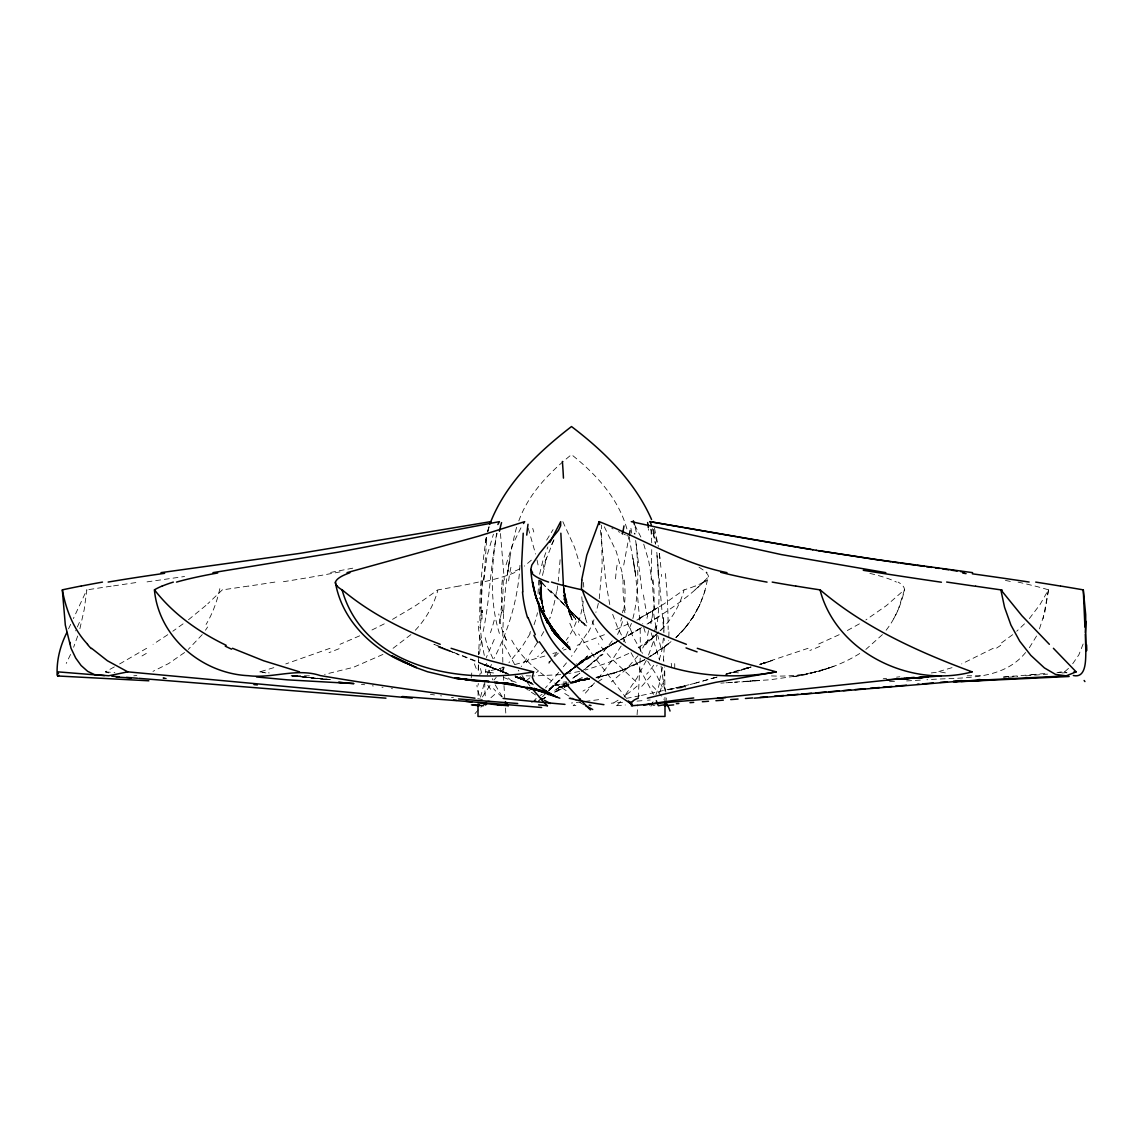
<?xml version="1.0" encoding="UTF-8"?>
<svg xmlns="http://www.w3.org/2000/svg" width="1143" height="1143" viewBox="0 0 1143 1143"><rect width="100%" height="100%" fill="white"/><g stroke="black" fill="none" stroke-linecap="round" stroke-linejoin="round"><path stroke-width="0.75" stroke-dasharray="5 3.75" d="M478.074 695.515L478.103 686.8M664.955 697.201L664.826 701.488M479.66 635.479L478.546 654.139M500.277 526.68L500.305 524.994M478.26 670.512L478.474 656.396M478.503 654.625L478.56 651.096M651.739 549.583L651.196 580.072M640.237 658.054L638.251 698.002M640.366 650.996L640.18 628.093M664.254 647.167L663.426 661.025M478.274 669.741L478.76 660.383M483.903 580.072L486.818 537.053M560.099 559.713L558.27 581.244M663.411 638.08L662.04 649.61L659.282 659.882M478.145 685.143L478.274 683.471M637.08 714.775L637.78 704.702M541.725 580.815L541.153 598.561L544.211 612.034M652.253 612.748L652.439 610.462M481.875 612.748L482.075 610.462M541.482 582.287L540.868 592.874L543.411 609.29L540.868 592.874L540.896 581.244L541.153 598.561L543.411 609.29M483.546 580.072L487.132 555.369L493.433 534.195M519.951 565.299C518.279 597.96 508.921 629.579 493.976 658.554M1029.357 618.577L1039.944 604.661L1048.517 589.731L1044.888 611.991L1038.53 631.736M538.739 580.072L538.024 594.146M479.417 654.025L481.703 639.237M541.653 582.216L541.211 598.132L542.039 603.647L541.182 582.13L541.211 598.132L543.225 608.476M542.482 575.472L546.525 557.884L544.597 563.17L553.912 539.867M651.639 618.749L650.838 624.364M1048.517 589.731L1043.145 618.72M557.698 585.916L556.855 591.788M623.735 565.042L629.021 536.553M662.583 667.255L659.154 682.485M599.246 598.746L602.161 565.299L601.418 525.166M622.564 612.748L622.949 610.462M501.734 612.748L502.134 610.462M539.61 574.215L542.854 560.799L547.883 546.911M483.132 631.493C490.161 599.075 490.076 565.599 497.105 533.209M496.648 533.209C491.519 566.242 489.347 601.118 499.405 633.451M656.039 630.365C660.625 604.633 659.211 578.229 656.639 552.369M486.289 537.296C480.689 576.744 475.617 618.077 484.789 657.425M486.361 538.01L484.903 544.554L487.361 533.181M488.547 528.195L487.704 531.381M500.52 618.792L499.162 624.549M487.818 531.809L489.575 524.994M480.474 697.173L484.103 683.943M598.332 603.404L597.803 605.69A110.371 109.199 55.2 0 1 595.874 612.391M621.349 618.577L620.735 621.078M506.049 564.856L512.407 545.111L521.194 527.323M487.647 531.538L489.261 525.851M632.865 618.577C639.423 593.131 638.337 566.414 635.879 540.468M79.896 628.721L84.196 609.676L86.868 589.731L73.381 618.577M516.579 527.28C504.863 571.486 501.863 617.749 502.849 663.354M479.831 674.799L480.331 672.998M1083.135 643.995L1078.863 654.81L1072.063 664.683M653.167 642.109L648.224 655.996M631.45 623.406L623.578 641.709M77.695 636.008L73.623 647.238M578.401 622.421L579.615 618.606A107.442 107.128 -27.1 0 0 581.144 612.748L581.687 610.462A95.612 95.455 11.4 0 0 583.23 601.204M534.038 624.735L535.853 619.206A106.87 92.954 -82.3 0 0 537.481 612.734M704.96 590.402C699.802 608.447 689.729 624.921 675.827 637.565L685.371 627.607L693.301 616.649L699.902 604.304L699.173 606.276L704.531 592.503L708.131 577.029C691.086 596.074 668.669 610.191 647.309 624.064M487.275 674.87L491.433 664.454M550.154 617.591L549.654 618.906M494.276 639.394L486.261 657.611M504.72 672.641L483.303 664.554L484.489 661.654M518.822 520.851C528.595 493.662 549.426 472.402 571.5 454.6C596.275 474.345 619.235 499.148 627.336 530.566M70.552 654.439L66.237 663.426M646.266 660.497L636.922 678.113L625.121 695.287M68.551 628.836L70.88 623.849M645.066 643.652L640.837 651.481M656.639 666.169L657.125 665.14M886.096 630.25C895.326 618.449 901.398 604.347 904.47 589.731A239.787 33.947 1.7 0 0 903.041 586.059A205.34 28.975 1.9 0 0 898.127 582.101M551.598 544.525L553.884 539.939M1036.558 636.008L1028.986 648.338M546.654 540.096L553.055 529.638M659.568 692.658L663.926 680.485L664.554 666.926M530.209 633.593L522.28 646.381L508.892 662.769M482.417 696.944L491.047 683.785M543.782 631.608L540.01 638.265M692.272 618.492L699.902 604.304M893.755 618.72L898.212 609.676L904.47 589.731L886.411 605.59L865.865 619.92M586.759 633.808L571.5 656.368M621.163 646.038L610.762 662.14L597.832 678.942M537.11 642.98L528.838 655.539M207.612 627.021L205.454 630.25M612.205 640.866L601.189 654.653L584.016 669.955M526.552 658.868L521.251 666.569M638.037 655.682L626.435 669.069L611.419 681.871M693.301 616.649L684.028 629.264L685.371 627.607L676.313 637.265M650.753 675.984L641.28 686.929M567.214 643.023L568.114 641.823M202.254 634.608L188.252 649.424M566.457 662.854L562.599 667.669M494.047 679.985L496.191 677.399M558.684 672.413L545.468 687.915M594.517 682.885L584.144 694.487M660.94 630.25C671.984 619.006 680.056 604.933 684.143 589.731L664.283 603.718L636.78 620.22M500.734 672.07L504.363 667.926M562.427 648.767L563.428 647.652M536.167 698.416L533.51 701.359M653.11 701.859L649.395 705.702L654.853 705.288M1025.585 652.51C1001.982 681.871 960.063 676.999 926.93 679.771M882.439 634.608L865.851 649.424M415.309 630.25C426.082 618.892 433.983 604.847 438.012 589.731L415.695 605.59L391.592 619.92M580.558 698.287L578.129 700.788M222.456 589.731L207.797 603.761M1024.499 623.849L1016.741 631.222M558.356 653.124L554.112 657.296M541.653 697.873L536.624 702.659L539.639 700.902M548.969 690.529L564.813 674.627M542.454 696.744L547.411 691.829M548.654 690.601L564.771 674.641M574.429 704.488L573.186 705.702L575.872 705.402M550.083 689.543L562.685 677.47M658.825 631.865L645.109 644.809L657.954 633.193M660.082 630.693L663.826 627.164M1068.519 668.384L1064.576 671.855L1058.689 672.355M531.352 560.17L524.308 566.142M410.937 634.608L391.578 649.424M548.897 690.029L562.713 677.27M549.34 689.786L562.427 677.87M695.073 589.817L706.66 579.272M548.654 662.283L549.754 661.311M656.425 634.608L636.108 649.424M205.869 605.476L188.266 619.92M567.671 673.113L576.972 665.083M578.301 663.926L587.602 655.896L567.128 673.598L573.829 668.141M549.069 689.072L563.213 676.956M650.067 656.596L671.327 641.523M588.045 666.726L602.947 654.182L581.416 671.727M671.012 641.637L664.383 647.081L670.812 641.88M536.438 672.57L538.667 670.77M575.158 667.041L587.216 657.211L575.386 666.683L585.687 659.611L575.729 666.612M576.029 676.127L579.915 673.098L571.5 679.199L580.058 672.827M1012.641 634.694L999.553 644.309M566.185 674.056L574.072 667.741L563.656 674.784M184.594 652.51L168.635 663.554L152.976 671.37M529.823 677.856L525.494 681.271M567.571 672.97L577.229 665.412M578.615 664.34L586.902 657.854L576.258 666.055M574.929 667.083L565.614 674.27L573.986 667.941M575.372 666.898L586.53 658.468L575.758 666.469M564.985 674.456L574.415 667.469M183.08 623.849L172.822 631.222M566.399 673.427L577.672 665.212L566.499 672.884M579.087 664.183L586.13 659.054L575.958 666.326M574.515 667.355L564.342 674.627L574.3 667.626M556.427 689.458L566.228 682.785M167.778 634.694L153.062 644.309M579.244 664.354L599.218 651.867L578.029 663.683L617.491 641.152L576.058 664.054M566.256 682.814L553.012 691.458M653.396 654.396L666.34 645.781M641.466 627.664L620.72 639.666M647.009 624.149L661.497 614.92M647.61 657.982L657.082 652.01L650.081 656.411M620.635 639.694L641.523 627.678M859.75 653.482C832.861 670.355 800.686 677.742 769.096 675.784M146.633 648.295L118.372 664.683M636.894 620.135L661.34 605.59M993.224 648.295L961.634 663.926M859.393 623.849L846.063 631.222M620.62 639.923L638.308 629.679M541.153 700.03L548.697 695.658M554.726 692.144L560.77 688.643L554.698 692.087M651.424 611.562L636.137 619.92M619.149 640.537L614.734 643.038L619.22 640.509M596.989 653.253L617.091 641.866L595.446 653.782L616.206 642.48M541.039 699.816L548.626 695.53M568.857 684.871L555.098 692.372M114.314 666.926L105.342 671.855L108.642 672.898M568.785 684.7L562.756 687.943L568.843 685.1M644.866 659.582L623.121 670.098L597.175 677.556M541.11 699.873L548.883 695.701M382.919 654.439L353.344 667.341L324.583 674.399M519.722 568.957L511.478 572.643M384.262 623.849L369.518 631.222M620.635 670.798L644.781 659.597M628.779 653.482L607.647 662.869L585.287 670.055M632.893 665.755L644.466 659.911M839.205 634.694L817.988 644.309M628.336 623.849L612.491 631.222M636.522 663.797L623.121 670.098L624.992 669.241L610.091 674.484L624.992 669.241M359.674 635.822L339.985 644.309M604.447 634.694L577.201 645.309M568.628 684.5L560.899 687.729L568.657 684.786M574.815 681.928L582.544 678.713L574.929 682.271L579.944 680.699L570.557 683.871M747.622 667.655L724.291 674.427M330.027 648.295L285.779 663.926M808.072 648.295L759.452 664.469L769.196 661.568M829.318 667.912L835.676 665.526M574.858 682.442L581.058 680.085L574.458 682.385M952.033 667.655L936.003 672.355M587.145 678.185L570.214 683.757M567.857 684.686L559.599 687.557L569 684.386M818.717 671.355L830.018 667.512L805.043 674.77L791.913 676.97L817.174 671.627L806.701 674.327M563.542 650.053L566.199 649.153M822.831 669.998L819.845 670.984L830.99 667.326M570.457 682.642L578.758 681.214L573.172 682.314L587.545 677.713M715.675 677.37L696.158 682.971M552.869 653.539L555.541 652.682M738.592 670.841L750.937 667.055M741.293 670.055L751.137 666.998M759.352 664.454L774.511 659.94M568.271 684.271L558.255 687.329L568.514 684.271M742.593 669.641L750.722 667.155M273.834 667.655L259.761 671.855L265.905 672.898M750.48 667.212L743.864 669.226L750.294 667.283M544.84 656.039L515.264 664.454M750.022 667.326L745.107 668.798L749.879 667.369M716.461 677.213L692.044 684.014M726.134 674.327L734.192 671.927L725.705 674.441M761.167 663.926L766.539 662.354M763.853 663.14L769.296 661.554L759.566 664.34M713.832 677.956L717.175 676.999M600.104 677.027L596.775 677.628L614.02 673.041L595.56 677.942M725.691 674.456L739.964 670.455M695.001 683.271L687.172 685.214M504.477 667.255L485.589 671.855L491.333 673.541M589.502 678.956L572.343 681.528L586.073 679.814L574.443 681.471M596.346 677.27L603.175 675.584M689.015 684.757L641.223 695.501M684.671 685.814L680.228 686.886M676.342 687.815L678.299 687.343M674.37 688.272L666.983 689.972L685.543 687.086M573.172 682.314L589.188 678.699L574.729 681.714M579.572 671.427L568.814 673.498M596.546 677.513L601.775 676.356L596.96 677.385M588.931 679.099L573.343 681.171M352.744 568.185L329.57 572.643M639.809 695.787L627.221 698.187M571.514 682.4L589.345 678.885L579.115 680.428M588.902 679.199L581.816 680.342L588.459 679.142M589.345 678.885L571.371 682.142L587.788 679.385L574.458 681.414M802.972 675.113L769.568 679.842L749.722 681.028M581.816 680.342L588.302 679.228M568.8 682.928L552.198 685.771L567.928 683.171M931.259 672.941L938.36 672.055M896.555 677.17L899.855 676.785M883.239 678.742L886.597 678.342M136.86 675.499L133.774 675.813M560.742 674.613L533.781 675.984M685.814 686.629L677.642 687.5L685.929 686.643M563.17 682.157L566.557 681.828M741.85 681.885L758.18 680.428L728.92 682.514M1003.54 677.07L1013.955 676.185M1034.672 674.427L1001.797 677.227M1031.229 674.713L1046.702 673.384M1056.975 672.498L1062.118 672.055M616.448 705.702L625.335 704.988M1008.269 677.27L1017.684 676.513M1025.871 675.87L1047.602 674.127M1061.976 672.984L1070.191 672.327M980.437 675.727L967.149 675.784M745.95 681.514L762.381 680.371M720.847 683.128L724.219 682.9M725.905 682.785L737.392 682.157M906.599 680.928L921.844 680.042M729.177 682.485L732.663 682.328M309.424 675.813L292.922 675.784M889.525 681.699L894.74 681.514M531.066 675.942L525.666 675.784M163.149 678.299L166.392 678.499M166.049 678.156L162.877 677.928L166.364 678.17M291.865 675.813L297.137 676.227L292.094 675.799M105.342 671.855L114.886 672.655M292.537 675.842L308.267 677.199M330.627 679.628L294.408 675.899M329.198 679.514L311.61 677.956L328.355 680.014M291.008 675.87L329.313 679.528L291.922 675.599L312.139 677.928L293.665 675.784M259.761 671.855L269.262 672.941M493.519 672.956L485.589 671.855M361.402 684.314L364.688 684.757M738.392 672.898L731.106 671.855M372.304 685.814L373.39 685.971M440.569 695.787L441.584 695.93M434.483 694.93L430.425 694.344M381.948 687.2L383.019 687.343M451.499 697.344L453.428 697.63M391.449 688.586L392.492 688.743M945.375 672.898L940.06 671.855M503.406 677.37L517.608 682.971M507.692 673.413L483.018 664.512L433.926 644.252L459.129 654.925L437.412 645.824M507.821 673.67L459.6 654.525M483.303 664.554L506.178 673.056M515.736 676.956L530.781 682.6M508.021 673.899L483.603 664.54L508.306 674.099L483.989 664.497L505.377 672.984M515.907 677.07L531.724 683.214M515.064 676.685L531.481 683.1M516.507 677.313L530.852 683.071M532.209 683.6L515.693 676.885L531.595 683.557M484.475 664.426L509.092 674.47M516.093 676.956L531.781 683.585M516.222 677.07L530.781 683.328M531.009 683.357L515.222 676.442L531.595 683.771M626.878 535.51L628.336 536.167M623.978 534.21L625.421 534.867M531.838 683.785L515.964 676.57L531.409 683.728M621.135 532.895L622.549 533.552M515.164 675.927L531.109 683.457M618.363 531.595L619.749 532.252M1066.705 672.898L1064.576 671.855M515.107 675.913L533.481 684.786M699.002 567.157L707.146 572.643M611.834 528.337L613.091 528.98M532.138 683.385L518.579 675.97L531.138 682.914M566.128 690.572C544.625 676.613 521.822 661.14 510.292 637.38M529.038 689.972L529.809 690.586M570.057 610.833L587.116 626.407L569 609.776L550.697 590.831L571.586 611.862L552.298 593.66L539.453 580.173M512.05 681.428L507.621 677.285M635.837 681.485L612.048 659.111L598.375 643.723M569 609.776L585.045 625.464L567.385 607.519L575.801 619.392L564.742 602.09L574.2 617.834L564.228 600.475L572.686 616.177L563.799 598.761L570.114 612.677L563.256 595.16L572.3 620.006L566.428 602.861L563.528 587.916L571.5 619.449M541.668 582.616L552.298 593.66M539.782 580.458L543.382 584.359L539.882 580.53M502.906 672.327L498.091 666.44M530.081 686.157L522.022 675.527M626.55 698.459L593.874 656.511L578.644 633.994M490.647 689.272L487.347 684.657M518.279 670.127L518.893 671.027M647.738 661.197L656.796 675.57L662.254 687.014M641.823 652.267L642.495 653.296M495.248 684.843L502.991 698.23M641.152 651.224L631.365 633.479M514.721 664.654L502.777 642.18M604.333 526.809L616.306 551.555L622.606 574.229M631.036 652.667L653.51 694.33M634.736 524.994L640.852 537.053M492.976 658.668L487.518 646.695L484.518 635.008M625.421 642.809L617.477 627.193L611.962 612.419M562.842 521.651L574.5 547.168L581.458 569.685M492.276 678.628L492.847 679.871M490.647 674.841L486.475 663.311M543.011 607.333L544.897 612.319M643.723 544.182L648.667 560.799L651.896 580.072M653.425 529.309L657.839 545.34M586.931 622.721L585.616 618.677M481.732 673.298L479.817 666.355M628.636 626.464L626.964 621.049M651.181 632.908L659.497 660.025M528.266 528.38L535.596 554.055M629.15 537.139L635.651 575.2L639.823 621.092M543.254 607.99L541.425 601.347L540.067 586.931M660.883 647.652L657.768 635.365M654.453 528.195L658.339 546.511M646.924 617.649L647.095 618.377M653.21 533.209L655.51 544.139L653.453 533.209M609.776 604.547L605.904 582.401L600.104 527.394M661.025 666.026L664.84 691.501M583.473 610.462L584.002 612.748M541.153 598.561L543.454 608.662M537.039 560.041L538.296 566.099M542.768 606.976L543.854 611.976M634.265 533.209L634.451 534.11M624.435 610.462L624.907 612.748M541.868 603.79L539.567 592.388L541.768 604.004M656.053 627.564L654.582 619.435A106.613 35.176 86 0 1 653.582 612.762L653.267 610.462M635.651 540.468L642.08 591.788M663.626 659.925L663.869 661.354M563.428 584.644L566.428 602.861L570.528 616.92A124.558 123.173 57.1 0 1 564.399 591.76M634.908 533.209L635.051 534.11M659.297 553.655L660.911 567.371M564.213 591.788L563.57 587.102M563.67 586.416L565.414 598.746M656.811 552.369L663.926 632.736M541.211 598.132L540.582 593.117L542.482 608.247M503.32 610.462L503.62 612.748M659.354 553.383L660.197 560.456M650.967 529.409L651.739 542.868M661.497 574.386L661.654 576.515M505.449 708.06L506.035 716.447M504.006 685.614L504.749 698.002M500.463 533.552L504.334 580.072M503.02 666.74L503.677 680.299M664.183 638.451L664.24 640.566M663.583 617.32L663.997 632.25M482.503 610.462L482.56 612.748M663.612 618.892L663.697 625.05M664.74 670.955L664.912 690.958M542.139 694.315A117.543 12.016 -32.9 0 1 540.067 695.573M622.406 621.621A70.537 66.623 66.5 0 1 617.277 635.037M621.849 617.377A107.456 96.612 81 0 1 621.563 618.649M624.192 579.987A95.612 84.01 83.1 0 1 623.678 610.633M622.063 574.329A104.042 94.398 83.8 0 1 622.935 580.144M593.96 619.806A106.056 105.313 26.9 0 1 587.316 634.122M475.002 713.661A120.787 19.288 -32.2 0 1 486.104 702.116M490.933 697.716A120.787 19.288 -32.2 0 1 496.605 692.829M545.054 650.224A127.416 33.561 -43.7 0 1 537.596 656.725M576.243 621.692A70.509 66.58 -54.2 0 1 566.128 640.337M583.459 582.416A95.612 95.455 11.4 0 1 583.744 587.116M556.455 591.731A124.273 115.6 -77.3 0 1 549.969 617.52M528.723 659.082A200.054 33.99 -58.5 0 1 526.323 662.597M548.911 663.397A182.823 13.073 -53.9 0 1 557.541 651.239M530.538 631.536A67.394 55.321 -79.8 0 1 529.695 633.251M539.553 580.144A95.612 85.039 -82.8 0 1 539.267 598.789M543.154 564.613A108.414 94.726 -84.2 0 1 544.597 572.729M533.795 532.024A102.356 28.789 66.1 0 1 532.724 528.366M479.417 695.344A119.386 62.579 -11.4 0 1 476.945 685.343M471.23 677.956A128.345 54.778 -37.5 0 1 472.388 669.741M494.219 620.22A68.851 25.303 -80.1 0 1 490.461 632.679M501.391 612.605A107.285 57.822 -85.4 0 1 500.191 618.606M503.191 580.287A95.612 55.135 -86 0 1 500.963 610.033M501.62 588.559A128.888 2.357 -78.9 0 1 501.934 586.973M485.275 695.816A182.637 129.073 -33.5 0 1 484.832 681.442M485.432 672.527A182.637 129.073 -33.5 0 1 485.832 669.169M601.932 679.113A120.386 41.191 -27.3 0 1 598.218 681.614M592.56 685.271A120.386 41.191 -27.3 0 1 582.959 691.115M571.071 697.744A120.386 41.191 -27.3 0 1 569.057 698.816M648.024 639.551A77.995 60.593 69.6 0 1 645.924 644.352M655.51 626.721A69.166 50.864 75.6 0 1 650.667 642.08M652.61 612.891A107.328 63.765 85.2 0 1 651.981 618.92M653.096 579.83A95.612 53.307 86 0 1 653.696 610.948M630.922 528.295A113.7 71.152 90 0 1 631.908 534.324M502.12 697.03A119.158 64.837 6.3 0 1 493.519 688.672M476.217 668.498A124.015 75.809 -35.1 0 1 474.016 662.511M481.217 618.392A72.195 2.757 -83 0 1 479.917 627.95M481.274 610.776A105.342 8.358 -86 0 1 480.703 617.163M482.446 581.13A95.612 12.602 -86.7 0 1 480.732 608.362M543.082 699.487A117.9 51.435 21.9 0 1 525.623 688.272M480.46 639.78A73.966 36.176 -82.2 0 1 477.988 621.349M482.075 618.977A105.442 41.348 -85.6 0 1 481.846 613.177M481.074 611.362A95.612 32.818 -86.5 0 1 482.217 579.615M506.278 640.137A139.789 117.672 -65.7 0 1 503.363 631.479M584.116 704.874A117.258 33.004 31.2 0 1 563.842 692.901M506.349 640.18A80.039 67.951 -75.1 0 1 498.791 613.948M502.306 610.762A95.612 70.709 -85.1 0 1 502.349 579.915M508.635 580.858A110.271 85.982 -85.8 0 1 511.092 566.499M576.058 635.537A105.742 103.299 60.6 0 1 568.671 620.563M664.755 687.457A117.658 55.15 19.1 0 1 665.84 692.115M666.283 698.002A117.658 55.15 19.1 0 1 665.898 702.102M632.008 632.951A67.423 44.734 82.3 0 1 629.35 626.021M625.364 610.205A95.612 72.18 85 0 1 623.121 580.201M615.548 578.844A110.128 78.624 86.2 0 1 617.491 562.542M635.108 527.08A113.7 96.612 -90 0 1 636.394 532.595M647.638 617.077A124.258 57.036 84.8 0 1 643.023 591.517M645.195 632.265A103.384 40.962 83.3 0 1 642.68 623.649M637.108 686.057A118.558 59.736 -14.9 0 1 623.435 696.687M618.092 700.188A118.558 59.736 -14.9 0 1 612.491 703.559M625.435 695.401A166.092 118.915 -25.9 0 1 624.064 697.173M620.492 701.559A166.092 118.915 -25.9 0 1 616.763 705.86M653.71 665.169A128.73 86.096 5.1 0 1 646.609 674.141M668.969 631.879A68.309 21.403 81.1 0 1 668.498 640.766M665.412 573.529A98.384 15.273 86 0 1 668.155 629.55M657.854 570.2A112.157 26.703 88 0 1 658.354 576.486M650.91 529.166A113.7 104.213 90 0 1 651.967 533.595M648.51 630.593A139.503 97.484 72 0 1 646.967 638.065M652.339 685.743A120.486 33.904 29.5 0 1 663.654 699.173M602.604 639.98A71.466 58.965 66.9 0 1 592.16 620.778M585.745 618.649A107.371 103.07 76 0 1 584.13 612.719M583.773 610.391A95.612 92.94 75.9 0 1 581.601 594.131M659.625 682.585A175.693 137.146 10.5 0 1 655.996 694.601M652.767 702.431A175.693 137.146 10.5 0 1 650.924 706.274M674.699 663.626A114.771 43.691 53.5 0 1 674.527 670.57M671.227 663.269A101.227 21.96 64.9 0 1 671.698 667.741M656.711 628.993A67.066 16.473 84.2 0 1 656.311 627.05M654.596 609.705A95.612 34.89 86.5 0 1 652.51 580.458M648.424 528.909A103.256 80.839 -52.4 0 1 648.538 530.209M652.396 528.609A113.7 113.4 -89.9 0 1 653.582 533.124M656.353 635.451A166.678 81.067 67.6 0 1 656.639 641.752M650.21 700.002A362.345 12.059 -3.8 0 1 647.481 700.23M641.98 700.702A362.345 12.059 -3.8 0 1 628.136 701.845M622.549 702.302A362.345 12.059 -3.8 0 1 611.305 703.202M1005.426 580.444A189.495 19.102 5.8 0 1 1013.527 582.073M1018.056 582.101A205.34 22.56 5.4 0 1 1034.644 586.045M1034.986 586.045A239.787 26.718 5.3 0 1 1047.988 589.702M477.76 698.644A362.345 25.546 1.4 0 1 482.346 699.53M487.847 700.702A362.345 25.546 1.4 0 1 491.533 701.573M514.907 572.472A189.495 21.36 -5.1 0 1 482.617 582.116M478.446 582.087A205.34 21.96 -5.6 0 1 459.1 586.088M458.8 586.073A239.787 25.203 -5.7 0 1 438.626 589.759M340.085 571.886A189.495 11.173 -7.5 0 1 280.564 582.144M274.863 582.087A205.34 10.13 -7.8 0 1 248.431 586.13M248.145 586.102A239.787 11.23 -7.9 0 1 222.828 589.817M219.827 588.659A92.397 61.722 -86.3 0 1 206.069 624.449M147.033 581.887A189.495 1.572 -8.2 0 1 184.566 576.501M113.571 585.888A205.34 4.029 -8.3 0 1 138.932 582.13M88.911 589.559A239.787 5.315 -8.2 0 1 112.557 585.973M536.081 700.145A362.345 26.832 -0.6 0 1 529.709 702.888M706.045 572.7A189.495 26.646 -1.5 0 1 704.831 582.101M703.374 582.087A205.34 28.761 -2.1 0 1 695.244 586.059M695.101 586.059A239.787 33.39 -2.3 0 1 684.543 589.731M608.133 698.33A362.345 21.96 -2.5 0 1 606.29 698.602M598.675 699.659A362.345 21.96 -2.5 0 1 571.457 703.016M869.88 573.4A189.495 25.832 2.5 0 1 896.441 582.087M819.831 646.409A425.968 305.638 8.7 0 1 809.887 650.467M1000.739 645.309A425.968 249.874 31.8 0 1 994.51 649.424M339.114 648.681A425.968 210.383 -37.6 0 1 328.998 652.653M146.318 653.396A425.968 81.182 -45.5 0 1 139.946 657.154M79.396 622.392A183.566 9.515 -69.1 0 1 75.638 630.879M509.978 558.013L507.349 575.2L509.978 558.013M582.344 677.385L574.843 681.542L582.344 677.385M765.353 662.683L760.481 664.169L765.353 662.683M766.381 662.411L759.952 664.354L766.381 662.411M749.608 667.383L746.322 668.355L749.565 667.398M568.4 609.119L563.299 591.488L568.4 609.119M635.679 575.2L633.022 558.013L635.651 575.2"/><path stroke-width="1.5" d="M1084.936 627.164L1083.278 589.731L1085.693 614.705L1085.85 650.924C1085.579 659.325 1086.593 678.556 1073.32 675.513M478.031 704.245L477.988 716.447L665.012 716.447L664.983 704.031M1085.85 621.278L1085.278 632.636M57.15 674.584C56.55 660.082 60.25 645.509 66.937 632.408M664.626 704.502L664.512 705.702L673.684 704.888M523.223 533.209L521.679 563.442L522.851 591.788M581.644 580.072L586.788 555.184L599.146 521.651C641.88 538.196 681.399 563.599 726.991 572.643M538.553 602.361C541.711 654.267 597.017 679.956 632.479 704.888M471.43 704.888L478.903 705.702L479.06 704.659M630.093 530.552L629.307 535.038M478.903 705.702L479.203 704.659M489.704 524.437C505.006 483.846 537.81 452.471 571.5 426.553C604.19 451.356 634.851 481.446 651.553 519.536M490.104 523.308L490.661 521.651L299.952 553.369L160.992 572.643M549.854 542.396L560.67 521.651L560.641 525.751L558.513 530.281L539.639 553.369L531.781 565.128L530.809 569.485C532.267 592.203 540.353 614.563 555.141 632.036C542.911 617.934 535.553 600.275 532.567 581.944L536.153 598.103L535.667 595.974L541.239 610.705M451.099 648.295L490.333 660.754L533.552 671.855L532.324 677.37L534.295 682.085L540.482 687.5L550.483 693.615M497.877 524.48L499.42 521.651L338.285 552.169L212.955 572.643M523.494 523.523L524.68 521.651L478.66 536.167L347.043 572.643M59.007 675.356L57.75 675.984L57.193 675.227M1053.403 648.295L1076.135 671.855L1066.205 675.856L1055.532 674.399L1044.402 667.912L1030.829 655.382L1019.785 641.28L1010.941 625.107L1004.568 607.319L1000.811 589.731L1021.999 615.834L1049.36 644.309M412.223 698.187L127.787 671.855L108.699 675.784L94.54 674.627L87.697 671.37L81.11 665.526L75.709 658.054L71.052 648.338L65.322 625.107L62.308 589.731C65.894 609.662 73.552 629.407 87.64 644.309M647.381 698.187L665.726 693.758M666.34 693.615L715.575 682.371L776.268 671.855L735.663 660.754L697.273 648.295M972.093 671.855C911.071 688.472 836.176 652.796 819.988 589.731C864.222 627.478 918 651.796 972.093 671.855L969.835 672.055M454.728 678.199L470.845 680.056L454.728 678.199L427.525 671.755L415.109 667.255L391.792 655.853L416.423 667.541L403.279 661.94L404.479 662.483C370.918 648.152 341.9 619.677 335.442 582.659M474.974 698.187C423.31 691.701 371.732 684.343 320.397 675.599C296.637 667.655 272.591 678.728 248.302 675.684C201.94 673.584 158.706 637.165 154.391 589.731C173.093 614.02 198.768 632.05 226.171 645.309M776.268 671.855C705.431 685.271 608.033 666.526 582.244 589.731C613.72 613.405 649.653 630.45 686.371 644.309M663.64 704.888L658.311 705.702L656.311 700.716M533.552 671.855C463.329 684.971 364.403 669.298 342.028 589.731C370.889 613.991 405.136 630.965 440.212 644.309M717.533 698.187L902.127 678.542M911.2 677.656L914.229 677.37M896.112 679.128L904.713 678.285M839.091 690.958L828.961 691.801M843.434 690.586L850.663 689.972M892.097 686.429L883.11 687.2M895.698 686.129L906.442 685.214M855.007 689.6L865.108 688.743M870.509 688.272L879.524 687.5M917.186 684.314L918.972 684.157M922.544 683.857L933.231 682.971M940.346 682.371L947.433 681.785M958.034 680.899L961.563 680.599M826.06 692.044L815.916 692.901M801.786 694.058L811.573 693.258M926.544 677.199L900.213 678.971L928.259 676.913L902.799 678.913M928.259 676.913L913.328 678.113L941.118 675.87M977.636 679.714L980.08 679.528M1073.806 672.041L1076.135 671.855M787.284 695.215L798.157 694.344M965.421 680.699L754.237 698.187M774.597 696.216L783.655 695.501M745.407 698.473L752.737 697.916M760.038 697.344L767.324 696.787M676.37 703.674L678.842 703.488M689.986 702.659L693.701 702.374M702.359 701.731L708.531 701.259M715.932 700.702L723.333 700.145M730.706 699.587L738.064 699.03M900.213 678.971L915.486 677.928L887.211 679.742M1069.148 676.499L955.091 681.885M961.12 681.514L991.01 679.828L953.048 681.514L1065.133 675.956M148.861 680.799L57.75 675.984M346.029 682.957L338.514 682.328L353.944 683.585L287.307 679.842L256.518 676.97M470.845 680.356L455.714 677.913L471.53 680.428L488.99 681.442L454.828 678.185M116.129 676.985L131.145 678.013M505.392 701.773L508.235 705.702L497.391 704.888M385.948 698.187L138.817 678.342M473.145 704.888L483.489 705.702M104.413 675.599L57.721 671.855M111.771 676.185L119.143 676.785M126.516 677.37L137.574 678.256M471.53 680.428L512.921 683.957L494.376 682.442L514.764 684.671L496.548 682.385L546.225 691.201M254.017 684.614L257.346 684.914M547.483 705.702L538.61 704.888M972.622 572.643L880.71 560.17M924.573 566.399L917.157 565.371M915.3 565.128L900.384 563.07M931.945 567.414L926.416 566.657M898.512 562.813L892.912 562.027M939.246 568.442L935.603 567.928M891.04 561.77L818.431 550.655M942.861 568.957L948.861 569.828M879.839 560.17L816.202 550.34M951.233 570.171L957.134 571.057M960.634 571.586L964.106 572.114M885.811 572.643L781.183 554.555L631.279 521.651M649.724 521.651L810.93 549.412M812.444 549.726L816.559 550.34M812.802 549.726L797.414 547.211M590.988 705.502L589.145 705.188M795.528 546.883L763.495 541.396M735.806 536.61L710.703 532.252M737.064 536.824L762.238 541.182M683.357 527.466L652.667 522.08M684.586 527.68L709.46 532.024M504.62 682.742L519.051 685.957M504.749 682.771L549.397 693.015L526.737 687.357L551.555 694.201L529.48 687.629L559.841 698.187M299.509 671.855L263.59 660.754L232.5 648.295M534.024 688.386L554.812 695.93L553.169 695.073M534.067 688.429L557.155 697.073M127.787 671.855L107.399 660.754L91.569 648.295M508.235 705.702L505.392 703.602M561.07 639.208L546.14 619.949L539.81 606.462L545.168 617.849L551.655 628.107L561.07 639.208L555.598 633.351L547.968 621.849L552.512 630.893L546.368 618.52M569.728 647.352C559.284 638.594 550.455 628.036 544.482 615.734L553.155 630.107L545.168 617.849L546.14 619.949L547.626 621.978L540.253 608.605M541.139 699.045L531.495 687.9M570.657 682.714L552.898 661.254L539.325 641.723M532.552 572.643L530.809 569.485M628.464 700.902L632.222 705.702M553.169 629.036L562.685 641.88L570.314 649.595L554.398 633.351L547.211 619.535M547.968 621.849L554.398 633.351L562.685 641.88L549.354 624.407L547.426 619.763M535.295 634.708L528.023 617.52M546.311 618.234L550.426 626.05L564.899 643.766L555.598 633.351L545.397 616.52M544.225 613.648L547.283 622.921L545.14 616.391M599.146 521.651L599.646 524.508M563.428 585.916L560.856 533.209M1085.293 634.065L1085.85 650.924M485.404 705.017A119.386 62.579 -11.4 0 1 483.789 702.974M486.475 704.545A182.637 129.073 -33.5 0 1 486.104 702.374M550.283 703.502A117.9 51.435 21.9 0 1 544.497 700.302M547.311 705.817A162.749 100.913 36.7 0 1 540.968 699.13M499.477 531.266A113.7 90.311 -90 0 1 501.563 522.594M526.737 535.095A113.7 47.863 -90 0 1 528.009 524.266M590.445 709.917A175.865 64.808 48.3 0 1 567.314 685.386M592.717 709.503A117.258 33.004 31.2 0 1 585.545 705.674M562.37 461.429A113.7 5.558 -90 0 1 563.456 478.117M666.455 703.474A120.486 33.904 29.5 0 1 670.041 711.046M665.497 704.002A117.658 55.15 19.1 0 1 664.969 705.86M623.964 525.923A103.87 46.063 -65.6 0 1 622.492 534.038M633.308 520.765A113.7 96.612 -90 0 1 634.379 524.366M632.25 704.888A362.345 26.975 -0.4 0 1 638.294 698.13M548.597 582.101A189.495 24.717 3.4 0 1 531.566 572.6M565.642 586.073A205.34 26.118 4 0 1 551.512 582.087M581.701 589.745A239.787 30.175 4.1 0 1 565.871 586.059M581.487 589.459A95.612 92.94 75.9 0 1 581.916 580.101M643.709 705.16A362.345 22.646 -2.4 0 1 693.715 697.959M767.053 582.116A189.495 16.745 6.5 0 1 720.647 572.272M795.685 586.102A205.34 16.516 6.9 0 1 772.197 582.087M819.388 589.774A239.787 18.759 7 0 1 796.014 586.073M631.336 705.831A362.345 13.116 -3.8 0 1 725.805 697.544M941.432 582.23A189.495 4.943 8.1 0 1 863.279 570.3M975.679 586.302A205.34 3.143 8.3 0 1 946.661 582.044M1002.182 590.059A239.787 3.043 8.3 0 1 975.636 586.216M647.61 522.537A103.256 80.839 -52.4 0 1 648.31 527.623M650.096 521.508A113.7 113.4 -89.9 0 1 651.31 525.051M972.336 573.815A189.495 7.987 7.9 0 1 1029.129 582.044M1035.729 582.101A205.34 10.959 7.7 0 1 1060.004 586.002M1060.618 586.03A239.787 13.373 7.7 0 1 1082.107 589.659M962.806 573.114A189.495 19.102 5.8 0 1 966.078 573.629M517.693 703.488A362.345 5.901 4.2 0 1 458.486 698.959M108.156 582.058A189.495 13.945 -7.1 0 1 164.635 573.329M81.382 586.03A205.34 17.259 -6.8 0 1 102.484 582.101M63.122 589.688A239.787 20.645 -6.7 0 1 80.91 586.045M564.971 704.374A362.345 17.516 3.3 0 1 503.077 698.43M176.522 582.087A189.495 23.131 -4.3 0 1 217.699 572.986M162.292 586.045A205.34 26.532 -3.8 0 1 173.336 582.101M154.662 589.717A239.787 31.232 -3.6 0 1 162.077 586.045M527.552 617.706A124.273 116.029 -76.9 0 1 522.48 591.831M537.896 642.523A140.56 136.56 -3.9 0 1 533.938 635.365M603.918 704.674A362.345 25.117 1.6 0 1 569.443 698.259M335.499 582.087A189.495 27.018 -0.5 0 1 349.858 572.786M337.085 586.059A205.34 29.732 0.1 0 1 335.385 582.101M341.814 589.731A239.787 34.676 0.3 0 1 337.099 586.059M453.542 700.073A362.345 18.417 3.1 0 1 456.7 700.388M465.944 701.345A362.345 18.417 3.1 0 1 471.902 701.973M477.688 702.602A362.345 18.417 3.1 0 1 501.72 705.374M402.179 696.516A362.345 7.058 4.1 0 1 541.611 707.488M231.586 649.181A427.353 285.293 -21 0 1 225.271 646.166M1084.121 680.471A425.968 7.501 46.5 0 1 1084.921 681.585M1086.593 644.838A102.641 2.543 85.5 0 1 1086.779 650.51M91.211 648.581A425.968 199.153 -38.8 0 1 87.468 644.452M449.513 650.91A425.968 307.453 5.8 0 1 438.555 646.852M58.522 673.327A294.48 15.259 -54.6 0 1 57.664 673.87M70.352 642.452A183.566 9.515 -69.1 0 1 69.794 643.623M697.087 651.896A425.968 258.389 30 0 1 686.029 647.895M567.185 645.595L559.056 637.308L549.269 623.949L557.298 635.365L567.185 645.595"/></g></svg>
